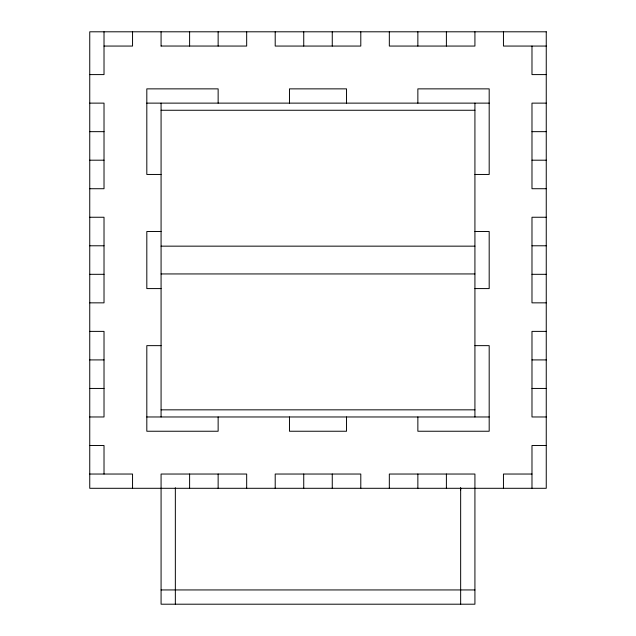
<?xml version="1.0" encoding="UTF-8"?>
<svg xmlns="http://www.w3.org/2000/svg" width="636" height="636" viewBox="0 0 636 636"><rect width="100%" height="100%" fill="white"/><g stroke="black" fill="none" stroke-linecap="round" stroke-linejoin="round"><path stroke-width="0.95" d="M460.655 490.078L460.655 488.09M104.018 46.062L132.55 46.062L132.55 31.8M161.075 46.038L246.673 46.062L246.673 31.8M546.252 46.062L503.45 46.062L503.45 31.8M89.748 74.595L104.018 74.595L104.018 31.8M546.252 74.595L531.982 74.595L531.982 46.062M89.748 103.127L104.018 103.127L104.018 188.725L89.748 188.725M146.813 103.127L489.187 103.127M546.252 103.127L531.982 103.127L531.982 188.725L546.252 188.725M161.075 110.259L474.925 110.259M89.748 131.66L104.018 131.66M531.982 131.66L546.252 131.66M89.748 160.192L104.018 160.192M531.982 160.192L546.252 160.192M161.075 174.455L146.813 174.455L146.813 88.865L218.14 88.865L218.14 103.127M474.925 174.455L489.187 174.455L489.187 88.865L417.86 88.865L417.86 103.127M89.748 217.25L104.018 217.25L104.018 302.847L89.748 302.847M546.252 217.25L531.982 217.25L531.982 302.847L546.252 302.847M161.075 231.52L146.813 231.52L146.813 288.585L161.075 288.585M474.925 231.52L489.187 231.52L489.187 288.585L474.925 288.585M89.748 245.782L104.018 245.782M531.982 245.782L546.252 245.782M161.075 246.156L474.925 246.156M161.075 273.941L474.925 273.941M89.748 274.315L104.018 274.315M531.982 274.315L546.252 274.315M89.748 331.38L104.018 331.38L104.018 416.97L89.748 416.97M546.252 331.38L531.982 331.38L531.982 416.97L546.252 416.97M161.075 345.642L146.813 345.642L146.813 431.24L218.14 431.24L218.14 416.97M474.925 345.642L489.187 345.642L489.187 431.24L417.86 431.24L417.86 416.97M89.748 359.912L104.018 359.912M531.982 359.912L546.252 359.912M89.748 388.445L104.018 388.445M531.982 388.445L546.252 388.445M161.075 409.838L474.925 409.838M146.813 416.97L489.187 416.97M89.748 445.502L104.018 445.502L104.018 474.035M546.252 445.502L531.982 445.502L531.982 488.297M89.748 474.035L132.55 474.035L132.55 488.297M531.982 474.035L503.45 474.035L503.45 488.297M161.075 589.938L474.925 589.938M474.925 31.8L474.925 46.062L389.327 46.062L389.327 31.8M474.925 103.127L474.925 416.97M460.655 487.756L460.655 604.2M446.393 31.8L446.393 46.062M446.393 474.035L446.393 488.297M417.86 31.8L417.86 46.062M417.86 474.035L417.86 488.297M389.327 488.297L389.327 474.035L474.925 474.035L474.925 604.2L161.075 604.2L161.075 474.035L246.673 474.035L246.673 488.297M360.795 31.8L360.795 46.062L275.205 46.062L275.205 31.8M360.795 488.297L360.795 474.035L275.205 474.035L275.205 488.297M346.533 103.127L346.533 88.865L289.467 88.865L289.467 103.127M346.533 416.97L346.533 431.24L289.467 431.24L289.467 416.97M332.262 31.8L332.262 46.062M332.262 474.035L332.262 488.297M303.738 31.8L303.738 46.062M303.738 474.035L303.738 488.297M218.14 31.8L218.14 46.062M218.14 474.035L218.14 488.297M189.608 31.8L189.608 46.062M189.608 474.035L189.608 488.297M175.345 487.756L175.345 604.2M161.075 31.8L161.075 46.062M161.075 103.127L161.075 416.97M546.252 31.8L89.748 31.8L89.748 488.297L546.252 488.297L546.252 31.8"/></g></svg>
